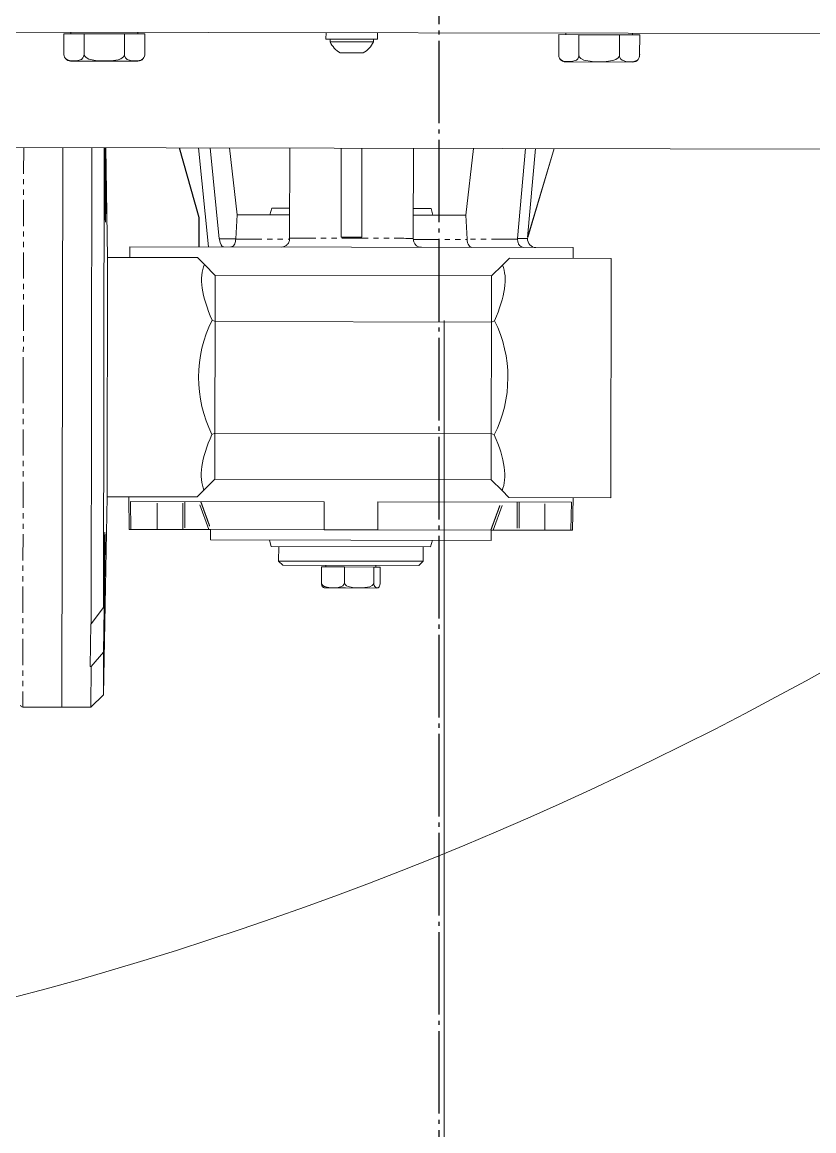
# Model space of a CAD drawing. Header units: millimetres. Extents: x -383313 to -161684, y -117025 to 99224.
# Drawn here: x -340615.2 to -340423.2, y -8826.3 to -8557.6 of the extents above; entities that cross this region are included whole.
import ezdxf

# ---------------------------------------------------------------- set-up
doc = ezdxf.new("R2010")
doc.units = ezdxf.units.MM
doc.header["$MEASUREMENT"] = 0
for name, pattern in [('AM_ISO08W050x2', [9, 6, -0.75, 1.5, -0.75]), ('NASCOSTA2', [4.7625, 3.175, -1.5875]), ('PHANTOM', [12.7, 6.35, -1.27, 1.27, -1.27, 1.27, -1.27]), ('PS-GOST2.303 5', [24, 20, -1.5, 1, -1.5])]:
    doc.linetypes.add(name, pattern=pattern)
for name, color, linetype in [('P-0000', 7, 'Continuous'), ('P-4ECA', 7, 'Continuous'), ('PDF_Geometry', 7, 'Continuous'), ('PS_Оси', 5, 'PS-GOST2.303 5')]:
    doc.layers.add(name, color=color, linetype=linetype)

# ---------------------------------------------------------------- blocks, each defined once
blk = doc.blocks.new('A$Cf5759c35')
at = {"layer": 'PDF_Geometry', "color": 8, "lineweight": 13}
blk.add_lwpolyline([(17949.16, 9385.3), (17949.16, 9635.07)], dxfattribs=at)
blk = doc.blocks.new('A$C16512043')
at = {"color": 7, "linetype": 'Continuous', "lineweight": 15}
for p, q in [((810, -587.5), (-810, -587.5)), ((230.19, -587.9), (230.19, -592.83)), ((230.19, -587.9), (235.09, -587.9)), ((231.9, -587.5), (231.9, -587.9)), ((235.09, -587.9), (235.09, -592.83)), ((244.91, -587.9), (235.09, -587.9)), ((244.91, -587.9), (244.91, -592.83)), ((249.81, -587.9), (244.91, -587.9)), ((248.1, -587.9), (248.1, -587.5)), ((249.81, -587.9), (249.81, -592.83)), ((293.75, -587.5), (293.75, -589.1)), ((306.25, -589.1), (306.25, -587.5)), ((350.19, -587.9), (350.19, -592.83)), ((350.19, -587.9), (355.09, -587.9)), ((351.9, -587.5), (351.9, -587.9)), ((355.09, -587.9), (355.09, -592.83)), ((364.91, -587.9), (355.09, -587.9)), ((364.91, -587.9), (364.91, -592.83)), ((369.81, -587.9), (364.91, -587.9)), ((368.1, -587.9), (368.1, -587.5)), ((369.81, -587.9), (369.81, -592.83)), ((293.75, -589.1), (306.25, -589.1)), ((294.75, -589.1), (294.75, -589.7)), ((300, -589.7), (294.75, -589.7)), ((305.25, -589.7), (300, -589.7)), ((305.25, -589.7), (305.25, -589.1)), ((302.8, -592.4), (297.2, -592.4)), ((231.85, -594.5), (248.15, -594.5)), ((351.85, -594.5), (368.15, -594.5)), ((750, -615.5), (-750, -615.5)), ((230, -615.5), (230, -751.1)), ((230, -615.5), (230, -751.1)), ((237.05, -615.5), (237.05, -730.9)), ((240.05, -615.5), (240.05, -726.96)), ((240.24, -630.62), (240.05, -615.5)), ((240.2, -615.5), (240.41, -630.62)), ((240.89, -642.1), (240.43, -615.5)), ((258.16, -615.5), (263, -632.37)), ((263.08, -632.37), (258.24, -615.5)), ((262.9, -615.5), (265.36, -639.5)), ((265.72, -615.5), (267.97, -637.5)), ((272.3, -631.7), (270.44, -615.5)), ((285, -615.5), (285, -637.33)), ((297.5, -615.5), (297.5, -637.09)), ((302.5, -637.09), (302.5, -615.5)), ((315, -637.33), (315, -615.5)), ((329.56, -615.5), (327.7, -631.7)), ((342.2, -615.5), (340.29, -637.33)), ((342.69, -637.09), (344.57, -615.5)), ((349.1, -615.5), (342.69, -637.09)), ((342.75, -637.11), (349.16, -615.5)), ((240.24, -630.62), (240.41, -630.62)), ((280.67, -630.1), (280.24, -631.7)), ((285, -630.1), (280.67, -630.1)), ((319.33, -630.1), (315, -630.1)), ((319.76, -631.7), (319.33, -630.1)), ((263, -632.37), (263, -639.5)), ((263, -632.37), (263.08, -632.37)), ((263.08, -639.5), (263.08, -632.37)), ((271.96, -637.5), (272.3, -631.7)), ((272.3, -631.7), (285, -631.7)), ((315, -631.7), (327.7, -631.7)), ((328.04, -637.5), (327.7, -631.7)), ((271.96, -637.5), (271.95, -637.6)), ((285, -637.33), (285, -637.5)), ((302.5, -637.09), (297.5, -637.09)), ((315, -637.33), (315, -637.5)), ((328.05, -637.6), (328.04, -637.5)), ((340.29, -637.33), (340.28, -637.5)), ((240.86, -700.1), (240.86, -642.1)), ((262.7, -642.1), (240.86, -642.1)), ((246.25, -639.5), (246.25, -642.1)), ((246.25, -639.5), (353.75, -639.5)), ((264.36, -643.76), (262.7, -642.1)), ((338.3, -642.1), (336.64, -643.76)), ((363, -642.1), (338.3, -642.1)), ((353.75, -642.1), (353.75, -639.5)), ((363, -700.1), (363, -642.1)), ((267, -646.4), (264.36, -643.76)), ((336.64, -643.76), (334, -646.4)), ((267, -646.4), (267, -657.6)), ((334, -646.4), (267, -646.4)), ((334, -646.4), (334, -657.6)), ((267, -657.6), (266.26, -657.26)), ((267, -657.6), (267, -684.6)), ((334, -657.6), (267, -657.6)), ((334.74, -657.26), (334, -657.6)), ((334, -657.6), (334, -684.6)), ((267, -684.6), (266.26, -684.94)), ((267, -684.6), (267, -695.8)), ((334, -684.6), (267, -684.6)), ((334.74, -684.94), (334, -684.6)), ((334, -684.6), (334, -695.8)), ((267, -695.8), (264.36, -698.44)), ((267, -695.8), (334, -695.8)), ((334, -695.8), (336.64, -698.44)), ((262.7, -700.1), (264.36, -698.44)), ((336.64, -698.44), (338.3, -700.1)), ((240.05, -748.1), (240.89, -700.1)), ((240.86, -700.1), (262.7, -700.1)), ((246.11, -700.1), (246.25, -708)), ((246.52, -701.2), (293.5, -701.2)), ((246.64, -708), (246.52, -701.2)), ((293.5, -701.2), (293.5, -708)), ((306.5, -701.2), (353.48, -701.2)), ((306.5, -708), (306.5, -701.2)), ((363, -700.1), (338.3, -700.1)), ((353.48, -701.2), (353.36, -708)), ((353.75, -708), (353.89, -700.1)), ((246.25, -708), (246.64, -708)), ((246.64, -708), (253, -708)), ((259.23, -708), (253, -708)), ((259.71, -708), (259.23, -708)), ((265.53, -708), (259.71, -708)), ((265.53, -708), (266.06, -708)), ((266, -708), (266, -710.5)), ((293.5, -708), (266.06, -708)), ((293.5, -708), (306.5, -708)), ((333.94, -708), (306.53, -708)), ((333.94, -708), (334.47, -708)), ((334, -710.5), (334, -708)), ((340.29, -708), (334.47, -708)), ((340.77, -708), (340.29, -708)), ((347, -708), (340.77, -708)), ((353.36, -708), (347, -708)), ((353.36, -708), (353.75, -708)), ((240.41, -711.58), (240.05, -737.76)), ((240.05, -726.96), (240.24, -711.58)), ((240.41, -711.58), (240.24, -711.58)), ((266, -710.5), (334, -710.5)), ((280.24, -710.5), (280.67, -712.1)), ((319.33, -712.1), (319.76, -710.5)), ((280.67, -712.1), (319.33, -712.1)), ((282.5, -712.1), (282.5, -715.6)), ((317.5, -715.6), (317.5, -712.1)), ((282.5, -715.6), (283.5, -716.6)), ((282.5, -715.6), (317.5, -715.6)), ((316.5, -716.6), (283.5, -716.6)), ((292.87, -717), (292.87, -720.77)), ((298.46, -717), (292.87, -717)), ((293.9, -716.6), (293.9, -717)), ((298.46, -717), (298.46, -720.77)), ((298.46, -717), (305.59, -717)), ((305.59, -717), (305.59, -720.77)), ((307.13, -717), (305.59, -717)), ((306.1, -717), (306.1, -716.6)), ((307.13, -717), (307.13, -720.77)), ((316.5, -716.6), (317.5, -715.6)), ((293.83, -722.1), (298.73, -722.1)), ((298.73, -722.1), (306.17, -722.1)), ((240.05, -726.96), (237.05, -730.9)), ((236.86, -741.27), (236.95, -730.9)), ((237.05, -730.9), (236.95, -730.9)), ((240.05, -737.76), (237.05, -741.27)), ((240.05, -737.76), (240.05, -748.1)), ((236.86, -741.27), (237.05, -741.27)), ((237.05, -741.27), (237.05, -751.1)), ((237.05, -751.1), (240.05, -748.1)), ((220.5, -751.1), (230, -751.1)), ((230, -751.1), (237.05, -751.1))]:
    blk.add_line(p, q, dxfattribs=at)
at = {"color": 7, "linetype": 'PHANTOM', "lineweight": 0}
for p, q in [((220.5, -615.5), (220.5, -671.1)), ((267.97, -637.5), (271.96, -637.5)), ((271.95, -637.6), (285, -637.6)), ((315, -637.6), (328.05, -637.6)), ((340.28, -637.5), (328.04, -637.5)), ((220.5, -671.1), (220.5, -751.1)), ((253, -708), (253, -701.2)), ((259.23, -708), (259.23, -701.2)), ((259.71, -701.2), (259.71, -708)), ((265.53, -708), (263.05, -701.2)), ((334.47, -708), (336.95, -701.2)), ((340.29, -701.2), (340.29, -708)), ((340.77, -701.2), (340.77, -708)), ((347, -708), (347, -701.2))]:
    blk.add_line(p, q, dxfattribs=at)
at = {"color": 7, "linetype": 'Continuous', "lineweight": 15, "flags": 128}
for points in [[(235.09, -592.83), (235.07, -593.12), (235, -593.38), (234.83, -593.72), (234.46, -594.09), (233.28, -594.44), (231.57, -594.38), (231.09, -594.24), (230.56, -593.86), (230.38, -593.6), (230.24, -593.26), (230.19, -592.97), (230.19, -592.83)], [(235.09, -592.83), (235.13, -593.09), (235.26, -593.35), (235.57, -593.68), (236.25, -594.05), (238.28, -594.42), (240, -594.46), (241.67, -594.42), (243.33, -594.18), (244.03, -593.93), (244.64, -593.48), (244.82, -593.2), (244.91, -592.87), (244.91, -592.83)], [(244.91, -592.83), (244.93, -593.12), (245, -593.38), (245.17, -593.72), (245.54, -594.09), (246.72, -594.44), (248.43, -594.38), (248.91, -594.24), (249.44, -593.86), (249.62, -593.6), (249.76, -593.26), (249.81, -592.97), (249.81, -592.83)], [(355.09, -592.83), (355.07, -593.12), (355, -593.38), (354.83, -593.72), (354.46, -594.09), (353.28, -594.44), (351.57, -594.38), (351.09, -594.24), (350.56, -593.86), (350.38, -593.6), (350.24, -593.26), (350.19, -592.97), (350.19, -592.83)], [(355.09, -592.83), (355.13, -593.09), (355.26, -593.35), (355.57, -593.68), (356.25, -594.05), (358.28, -594.42), (360, -594.46), (361.67, -594.42), (363.33, -594.18), (364.03, -593.93), (364.64, -593.48), (364.82, -593.2), (364.91, -592.87), (364.91, -592.83)], [(364.91, -592.83), (364.93, -593.12), (365, -593.38), (365.17, -593.72), (365.54, -594.09), (366.72, -594.44), (368.43, -594.38), (368.91, -594.24), (369.44, -593.86), (369.62, -593.6), (369.76, -593.26), (369.81, -592.97), (369.81, -592.83)], [(240.41, -630.62), (240.4, -632.46), (240.38, -633.48), (240.34, -633.55), (240.3, -632.68), (240.25, -630.96), (240.24, -630.62)], [(269.04, -639.5), (268.7, -639.37), (268.39, -638.97), (268.14, -638.38), (268, -637.7), (267.97, -637.5)], [(240.24, -711.58), (240.29, -709.74), (240.34, -708.72), (240.38, -708.65), (240.4, -709.52), (240.41, -711.24), (240.41, -711.58)], [(292.87, -720.77), (292.88, -721), (292.9, -721.2), (292.95, -721.47), (293.07, -721.76), (293.36, -721.98)], [(292.87, -720.77), (292.9, -721), (292.98, -721.21), (293.19, -721.47), (293.62, -721.77), (295.01, -722.04), (296.14, -722.05), (296.91, -721.99), (297.76, -721.74), (298.05, -721.56), (298.3, -721.28), (298.41, -721.05), (298.46, -720.82), (298.46, -720.77)], [(305.59, -720.77), (305.55, -721), (305.45, -721.21), (305.19, -721.47), (304.63, -721.77), (302.86, -722.04), (301.42, -722.05), (300.43, -721.99), (299.36, -721.74), (298.98, -721.56), (298.66, -721.28), (298.52, -721.05), (298.46, -720.82), (298.46, -720.77)], [(305.59, -720.77), (305.6, -721), (305.62, -721.2), (305.68, -721.47), (305.8, -721.76), (306.17, -722.04), (306.36, -722.06), (306.64, -722.02), (306.91, -721.79), (307, -721.61), (307.08, -721.34), (307.11, -721.11), (307.13, -720.83), (307.13, -720.77)]]:
    blk.add_lwpolyline(points, dxfattribs=at)
at = {"color": 7, "linetype": 'Continuous', "lineweight": 15}
for centre, radius, start, end in [((300, -587.4), 5.73, 203.6792, 240.7625), ((300, -587.4), 5.73, 299.2375, 336.3208), ((248.15, -592.83), 1.67, 341.0498, 4.6273), ((368.15, -592.83), 1.67, 341.0498, 4.6273), ((231.85, -592.83), 1.67, 219.9532, 270), ((248.15, -592.83), 1.67, 270, 320.9756), ((351.85, -592.83), 1.67, 219.9532, 270), ((368.15, -592.83), 1.67, 270, 320.9756), ((344.72, -637.5), 2, 174.4964, 270.0576), ((294, -671.1), 31, 153.476, 206.524), ((307, -671.1), 31, 333.476, 26.524), ((0, 0), 850, 234.26871, 305.73129), ((293.83, -720.77), 1.33, 248.5561, 270), ((306.17, -720.77), 1.33, 270, 290.6551), ((220.5, -750.6), 0.5, 180, 270)]:
    blk.add_arc(centre, radius, start, end, dxfattribs=at)
for centre, major_axis, start_param, end_param in [((294.7, -671.1), (29.13, -29.13), 3.283394, 3.900392), ((306.3, -671.1), (29.13, 29.13), 5.524386, 6.141384), ((294.7, -671.1), (29.13, 29.13), 2.382793, 2.999791), ((306.3, -671.1), (-29.13, 29.13), 3.283394, 3.900392)]:
    blk.add_ellipse(centre, major_axis=major_axis, ratio=0.36397, start_param=start_param, end_param=end_param, dxfattribs=at)
for points, knots in [([(271.95, -637.6), (271.94, -637.74), (271.92, -638.01), (271.81, -638.52), (271.57, -639.03), (271.19, -639.43), (270.92, -639.48), (270.78, -639.5)], [0, 0, 0, 0, 0.122908, 0.250353, 0.499982, 0.749817, 1, 1, 1, 1]), ([(285, -637.5), (284.99, -637.64), (284.97, -637.93), (284.83, -638.34), (284.62, -638.7), (284.27, -639.09), (283.72, -639.43), (283.24, -639.48), (283, -639.5)], [0, 0, 0, 0, 0.122536, 0.250097, 0.369525, 0.500736, 0.750229, 1, 1, 1, 1]), ([(317, -639.5), (316.76, -639.48), (316.28, -639.43), (315.73, -639.09), (315.38, -638.7), (315.17, -638.34), (315.03, -637.93), (315.01, -637.64), (315, -637.5)], [0, 0, 0, 0, 0.2497711, 0.4992642, 0.6304617, 0.7499033, 0.8774581, 1, 1, 1, 1]), ([(329.22, -639.5), (329.08, -639.48), (328.81, -639.43), (328.43, -639.03), (328.19, -638.52), (328.08, -638.01), (328.06, -637.74), (328.05, -637.6)], [0, 0, 0, 0, 0.250183, 0.500018, 0.749647, 0.877086, 1, 1, 1, 1]), ([(340.28, -637.5), (340.29, -637.64), (340.3, -637.93), (340.4, -638.34), (340.55, -638.7), (340.81, -639.09), (341.2, -639.43), (341.53, -639.48), (341.7, -639.5)], [0, 0, 0, 0, 0.122536, 0.250097, 0.369525, 0.500736, 0.750229, 1, 1, 1, 1])]:
    blk.add_open_spline(points, degree=3, knots=knots, dxfattribs=at)
at = {"color": 7, "linetype": 'PHANTOM', "lineweight": 0}
for points, knots in [([(285, -637.33), (287.44, -637.33), (292.33, -637.33), (299.98, -637.33), (307.64, -637.33), (312.55, -637.33), (315, -637.33)], [0, 0, 0, 0, 0.249224, 0.498845, 0.750028, 1, 1, 1, 1]), ([(340.29, -637.33), (340.96, -637.33), (342.29, -637.33), (342.94, -637.33), (342.73, -637.33), (342.73, -637.33)], [0, 0, 0, 0, 0.498434, 0.997662, 1, 1, 1, 1])]:
    blk.add_open_spline(points, degree=3, knots=knots, dxfattribs=at)
for points in [[(263.58, -701.2), (266.06, -708)], [(333.94, -708), (336.42, -701.2)]]:
    blk.add_open_spline(points, degree=1, dxfattribs=at)
at = {"layer": 'P-4ECA', "color": 1, "linetype": 'NASCOSTA2'}
blk.add_arc((0, 0), 1000, 216.00003, 323.99997, dxfattribs=at)
blk = doc.blocks.new('A$C11CE3AA3')
at = {"layer": 'P-0000', "color": 7, "linetype": 'AM_ISO08W050x2'}
blk.add_blockref('A$C16512043', (0, 0), dxfattribs=at)
blk = doc.blocks.new('A$C48DD7FF4')
at = {"layer": 'P-0000', "color": 7, "linetype": 'AM_ISO08W050x2', "rotation": 90}
blk.add_blockref('A$C11CE3AA3', (0, 0), dxfattribs=at)
blk = doc.blocks.new('A$C85faf101')
at = {"layer": 'P-0000', "color": 7, "linetype": 'AM_ISO08W050x2', "rotation": 269.8977813728555}
blk.add_blockref('A$C48DD7FF4', (1020.31, 0, 5), dxfattribs=at)

msp = doc.modelspace()

# ---------------------------------------------------------------- linework, layer by layer
at = {"layer": 'PS_Оси'}
msp.add_lwpolyline([(-340514.05882, -24012.91133), (-340514.05882, -23582.0977), (-340514.05882, -17582.0977), (-340514.05882, -11582.0977), (-340514.05882, -5582.0977), (-340514.05882, -582.3977), (-340514.05882, 2825.4576)], dxfattribs=at)

# ---------------------------------------------------------------- block references
at = {"ltscale": 100}
for name, p in [('A$Cf5759c35', (-358461.97282, -18264.93104)), ('A$C85faf101', (-341854.51332, -7972.09281))]:
    msp.add_blockref(name, p, dxfattribs=at)

doc.saveas('drawing.dxf')
